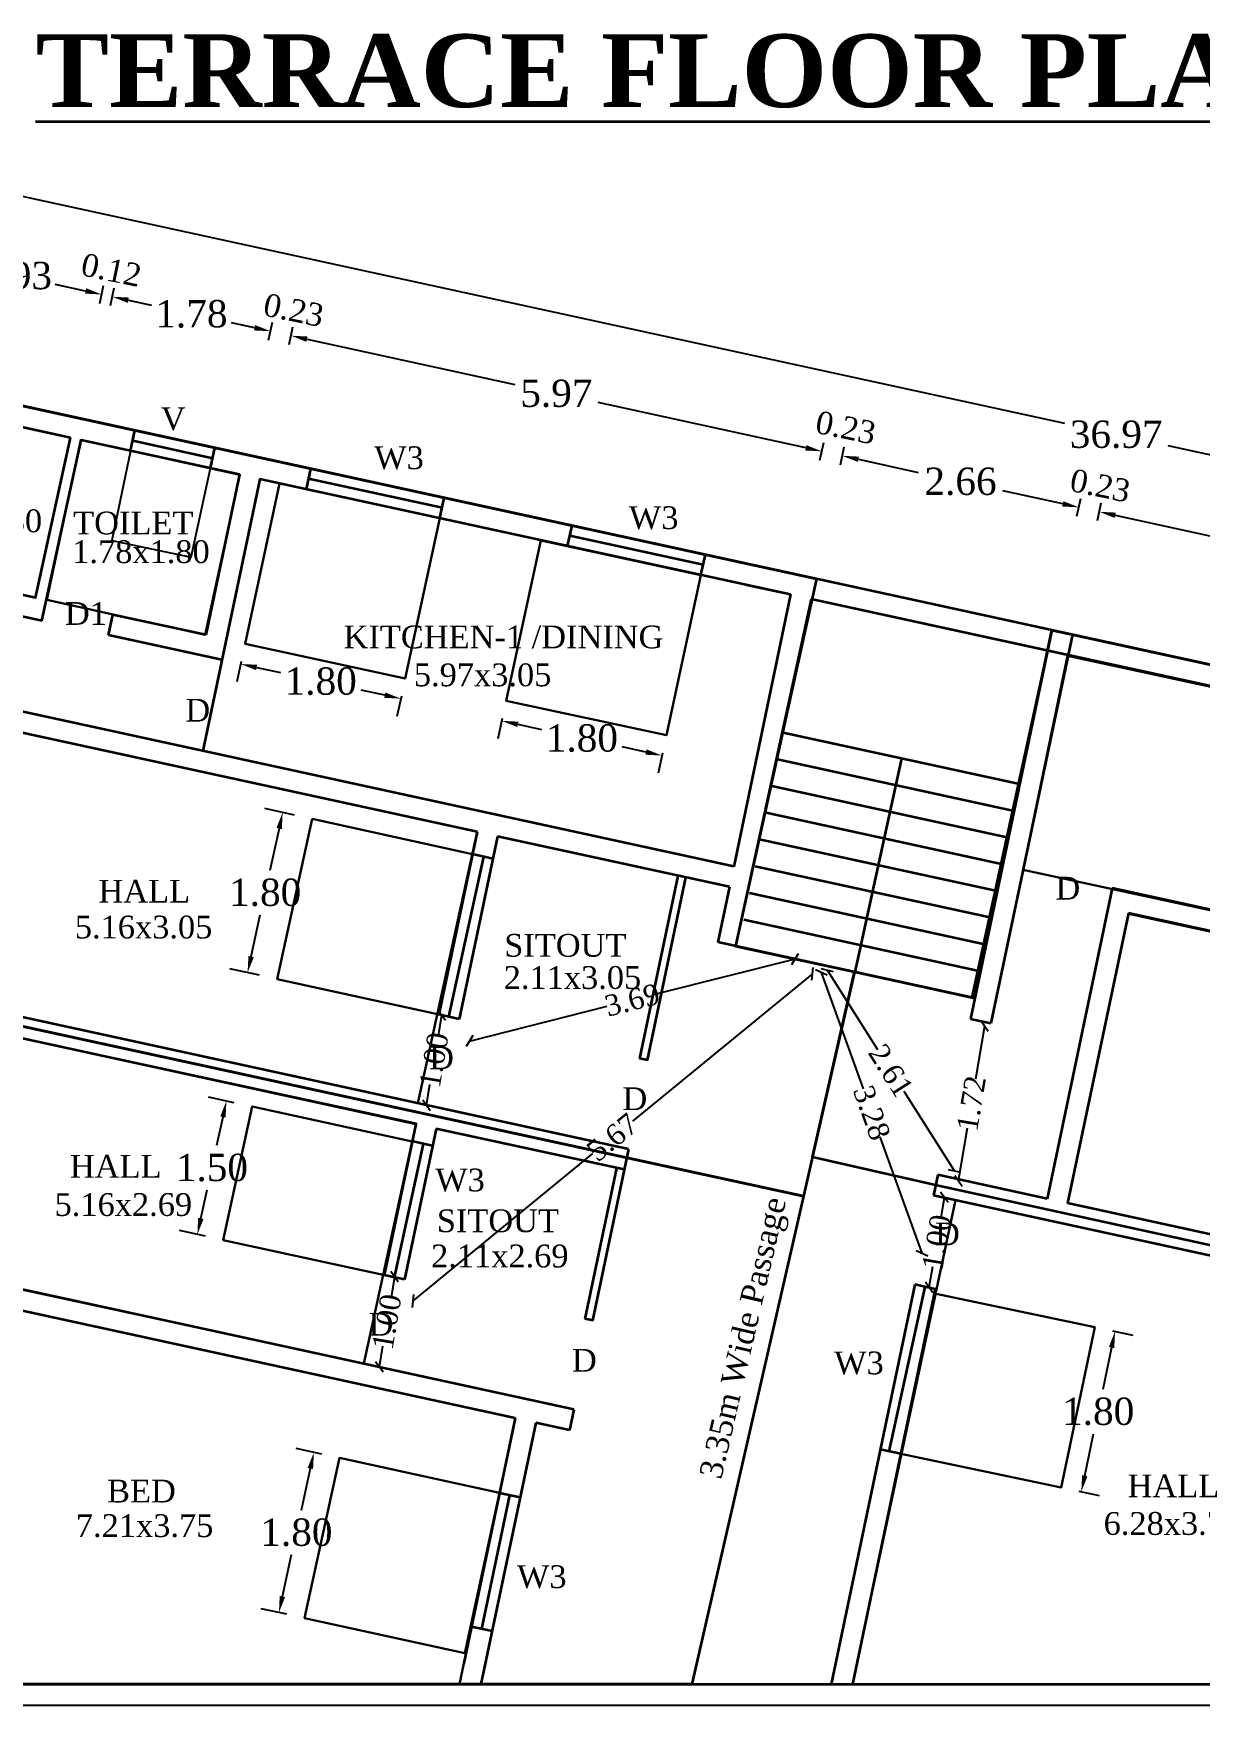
# Model space of a CAD drawing. Header units: metres. Extents: x 915 to 5569, y -1565 to 175.
# Drawn here: x 5446.82 to 5459.63, y -1426.43 to -1408.09 of the extents above; entities that cross this region are included whole.
import ezdxf

# ---------------------------------------------------------------- set-up
doc = ezdxf.new("R2010")
doc.units = ezdxf.units.M
doc.header["$MEASUREMENT"] = 0
doc.header["$PDMODE"] = 98
for name, color, linetype in [('BLK_1_FLR_1_BLT_UP_AREA', 18, 'Continuous'), ('BLK_1_FLR_1_EXIT_WIDTH_DOOR', 7, 'Continuous'), ('BLK_1_FLR_1_REGULAR_ROOM', 7, 'Continuous'), ('BLK_1_FLR_1_ROOM_1_LIGHT_VENTILATION_2', 7, 'Continuous'), ('BLK_1_FLR_1_WATER_CLOSET', 3, 'Continuous'), ('BLK_1_FLR_2_ROOF_AREA', 54, 'Continuous'), ('TOILET_VENTILATION', 7, 'Continuous')]:
    doc.layers.add(name, color=color, linetype=linetype)
for name, color, linetype, lineweight in [('BLK_1_FLR_1_KITCHEN', 163, 'Continuous', 0), ('BLK_1_FLR_1_UNITFA_1', 7, 'Continuous', 0), ('DIST_EXIT', 7, 'Continuous', 0)]:
    doc.layers.add(name, color=color, linetype=linetype, lineweight=lineweight)
doc.layers.add('BLK_1_MAX_HEIGHT_CAL', color=7, linetype='Continuous', plot=False)
doc.styles.get("Standard").update_dxf_attribs({"font": 'times.ttf'})
doc.dimstyles.new('APP', dxfattribs={"dimscale": 0, "dimtxt": 0.23, "dimasz": 0.1, "dimexe": 0.18, "dimexo": 0.0625, "dimgap": 0, "dimtad": 0, "dimzin": 4, "dimdsep": 46, "dimtxsty": 'Standard', "dimblk1": 'OBLIQUE', "dimblk2": 'OBLIQUE', "dimsah": 1, "dimcen": 0.09, "dimse1": 1, "dimse2": 1, "dimclrt": 4, "dimadec": 0, "dimazin": 0, "dimtfac": 1, "dimtmove": 0, "dimatfit": 3, "dimldrblk": 'OBLIQUE', "dimfxl": 0, "dimtolj": 1, "dimtzin": 0, "dimarcsym": 0})
doc.dimstyles.new('STANDARD$0', dxfattribs={"dimtxt": 0.3, "dimasz": 0.18, "dimexe": 0.1, "dimexo": 0.1, "dimgap": 0.09, "dimtad": 0, "dimtih": 1, "dimtoh": 1, "dimzin": 1, "dimdsep": 46, "dimtxsty": 'Standard', "dimcen": 0.1, "dimadec": 3, "dimazin": 0, "dimtfac": 1, "dimtofl": 0, "dimtmove": 0, "dimatfit": 3, "dimfxl": 0, "dimtolj": 1, "dimtzin": 0, "dimarcsym": 0})

# ---------------------------------------------------------------- blocks, each defined once
blk = doc.blocks.new('*D80')
at = {"color": 0, "lineweight": -2, "ltscale": 5}
for p, q in [((5445.664, -1410.64), (5445.707, -1410.445)), ((5445.861, -1410.581), (5446.194, -1410.653)), ((5447.393, -1410.915), (5447.06, -1410.842)), ((5447.548, -1411.051), (5447.59, -1410.855))]:
    blk.add_line(p, q, dxfattribs=at)
at = {"color": 0, "lineweight": 35, "ltscale": 5}
for points in [[(5445.868, -1410.552), (5445.855, -1410.61), (5445.685, -1410.543)], [(5447.399, -1410.885), (5447.387, -1410.944), (5447.569, -1410.953)]]:
    blk.add_solid(points, dxfattribs=at)
at = {"layer": 'Defpoints', "color": 0, "lineweight": 35, "ltscale": 5}
for p in [(5447.569, -1410.953), (5445.343, -1412.117), (5447.226, -1412.527)]:
    blk.add_point(p, dxfattribs=at)
at = {"color": 0, "lineweight": 35, "ltscale": 5, "insert": (5446.627, -1410.748), "char_height": 0.3, "attachment_point": 5}
blk.add_mtext('\\A1;1.93', dxfattribs=at)
blk = doc.blocks.new('*D81')
at = {"color": 0, "lineweight": -2, "ltscale": 5}
for p, q in [((5447.665, -1411.076), (5447.707, -1410.881)), ((5447.862, -1411.017), (5448.116, -1411.072)), ((5449.248, -1411.319), (5448.994, -1411.263)), ((5449.403, -1411.455), (5449.445, -1411.259))]:
    blk.add_line(p, q, dxfattribs=at)
at = {"color": 0, "lineweight": 35, "ltscale": 5}
for points in [[(5447.868, -1410.987), (5447.856, -1411.046), (5447.686, -1410.978)], [(5449.255, -1411.289), (5449.242, -1411.348), (5449.424, -1411.357)]]:
    blk.add_solid(points, dxfattribs=at)
at = {"layer": 'Defpoints', "color": 0, "lineweight": 35, "ltscale": 5}
for p in [(5449.424, -1411.357), (5447.343, -1412.552), (5449.081, -1412.931)]:
    blk.add_point(p, dxfattribs=at)
at = {"color": 0, "lineweight": 35, "ltscale": 5, "insert": (5448.555, -1411.168), "char_height": 0.3, "attachment_point": 5}
blk.add_mtext('\\A1;1.78', dxfattribs=at)
blk = doc.blocks.new('*D82')
at = {"color": 0, "lineweight": -2, "ltscale": 5}
for p, q in [((5449.628, -1411.504), (5449.67, -1411.308)), ((5449.825, -1411.444), (5452.107, -1411.941)), ((5455.304, -1412.638), (5453.022, -1412.14)), ((5455.459, -1412.774), (5455.501, -1412.578))]:
    blk.add_line(p, q, dxfattribs=at)
at = {"color": 0, "lineweight": 35, "ltscale": 5}
for points in [[(5449.831, -1411.415), (5449.818, -1411.473), (5449.649, -1411.406)], [(5455.31, -1412.608), (5455.298, -1412.667), (5455.48, -1412.676)]]:
    blk.add_solid(points, dxfattribs=at)
at = {"layer": 'Defpoints', "color": 0, "lineweight": 35, "ltscale": 5}
for p in [(5455.48, -1412.676), (5449.306, -1412.98), (5455.137, -1414.25)]:
    blk.add_point(p, dxfattribs=at)
at = {"color": 0, "lineweight": 35, "ltscale": 5, "insert": (5452.564, -1412.041), "char_height": 0.3, "attachment_point": 5}
blk.add_mtext('\\A1;5.97', dxfattribs=at)
blk = doc.blocks.new('*D83')
at = {"color": 0, "lineweight": -2, "ltscale": 5}
for p, q in [((5455.683, -1412.823), (5455.726, -1412.627)), ((5455.881, -1412.763), (5456.539, -1412.907)), ((5458.126, -1413.252), (5457.468, -1413.109)), ((5458.281, -1413.388), (5458.323, -1413.193))]:
    blk.add_line(p, q, dxfattribs=at)
at = {"color": 0, "lineweight": 35, "ltscale": 5}
for points in [[(5455.887, -1412.734), (5455.874, -1412.792), (5455.705, -1412.725)], [(5458.133, -1413.223), (5458.12, -1413.282), (5458.302, -1413.291)]]:
    blk.add_solid(points, dxfattribs=at)
at = {"layer": 'Defpoints', "color": 0, "lineweight": 35, "ltscale": 5}
for p in [(5458.302, -1413.291), (5455.362, -1414.299), (5457.959, -1414.864)]:
    blk.add_point(p, dxfattribs=at)
at = {"color": 0, "lineweight": 35, "ltscale": 5, "insert": (5457.003, -1413.008), "char_height": 0.3, "attachment_point": 5}
blk.add_mtext('\\A1;2.66', dxfattribs=at)
blk = doc.blocks.new('*D84')
at = {"color": 0, "lineweight": -2, "ltscale": 5}
for p, q in [((5458.506, -1413.437), (5458.548, -1413.242)), ((5458.703, -1413.378), (5461.14, -1413.909)), ((5464.487, -1414.638), (5462.05, -1414.107)), ((5464.642, -1414.774), (5464.685, -1414.578))]:
    blk.add_line(p, q, dxfattribs=at)
at = {"color": 0, "lineweight": 35, "ltscale": 5}
for points in [[(5458.709, -1413.349), (5458.696, -1413.407), (5458.527, -1413.34)], [(5464.494, -1414.608), (5464.481, -1414.667), (5464.663, -1414.676)]]:
    blk.add_solid(points, dxfattribs=at)
at = {"layer": 'Defpoints', "color": 0, "lineweight": 35, "ltscale": 5}
for p in [(5464.663, -1414.676), (5458.184, -1414.913), (5464.32, -1416.25)]:
    blk.add_point(p, dxfattribs=at)
at = {"color": 0, "lineweight": 35, "ltscale": 5, "insert": (5461.595, -1414.008), "char_height": 0.3, "attachment_point": 5}
blk.add_mtext('\\A1;6.28', dxfattribs=at)
blk = doc.blocks.new('*D87')
at = {"color": 0, "lineweight": -2, "ltscale": 5}
for p, q in [((5440.629, -1408.655), (5440.672, -1408.459)), ((5440.827, -1408.595), (5458.144, -1412.367)), ((5476.6, -1416.387), (5459.283, -1412.615)), ((5476.755, -1416.523), (5476.797, -1416.327))]:
    blk.add_line(p, q, dxfattribs=at)
at = {"color": 0, "lineweight": 35, "ltscale": 5}
for points in [[(5440.833, -1408.566), (5440.82, -1408.625), (5440.651, -1408.557)], [(5476.606, -1416.358), (5476.594, -1416.416), (5476.776, -1416.425)]]:
    blk.add_solid(points, dxfattribs=at)
at = {"layer": 'Defpoints', "color": 0, "lineweight": 35, "ltscale": 5}
for p in [(5440.172, -1410.755), (5476.776, -1416.425), (5476.297, -1418.623)]:
    blk.add_point(p, dxfattribs=at)
at = {"color": 0, "lineweight": 35, "ltscale": 5, "insert": (5458.713, -1412.491), "char_height": 0.3, "attachment_point": 5}
blk.add_mtext('\\A1;36.97', dxfattribs=at)
blk = doc.blocks.new('*D137')
at = {"color": 0}
for p, q in [((5449.986, -1423.689), (5449.704, -1423.628)), ((5449.861, -1423.846), (5449.761, -1424.307)), ((5449.555, -1425.253), (5449.655, -1424.793)), ((5449.603, -1425.448), (5449.321, -1425.387))]:
    blk.add_line(p, q, dxfattribs=at)
at = {"color": 0, "lineweight": 35}
for points in [[(5449.832, -1423.84), (5449.891, -1423.853), (5449.9, -1423.67)], [(5449.525, -1425.247), (5449.584, -1425.26), (5449.516, -1425.429)]]:
    blk.add_solid(points, dxfattribs=at)
at = {"layer": 'Defpoints', "color": 0, "lineweight": 35}
for p in [(5449.9, -1423.67), (5450.181, -1423.732), (5449.798, -1425.491)]:
    blk.add_point(p, dxfattribs=at)
at = {"color": 0, "lineweight": 30, "insert": (5449.708, -1424.55), "char_height": 0.3, "attachment_point": 5}
blk.add_mtext('\\A1;1.80', dxfattribs=at)
blk = doc.blocks.new('*D139')
at = {"color": 0}
for p, q in [((5449.026, -1419.83), (5448.744, -1419.768)), ((5448.901, -1419.987), (5448.832, -1420.3)), ((5448.658, -1421.1), (5448.727, -1420.787)), ((5448.708, -1421.296), (5448.424, -1421.234))]:
    blk.add_line(p, q, dxfattribs=at)
at = {"color": 0, "lineweight": 35}
for points in [[(5448.872, -1419.98), (5448.93, -1419.993), (5448.939, -1419.811)], [(5448.629, -1421.094), (5448.688, -1421.107), (5448.62, -1421.276)]]:
    blk.add_solid(points, dxfattribs=at)
at = {"layer": 'Defpoints', "color": 0, "lineweight": 35}
for p in [(5448.939, -1419.811), (5449.221, -1419.872), (5448.904, -1421.338)]:
    blk.add_point(p, dxfattribs=at)
at = {"color": 0, "lineweight": 30, "insert": (5448.78, -1420.544), "char_height": 0.3, "attachment_point": 5}
blk.add_mtext('\\A1;1.50', dxfattribs=at)
blk = doc.blocks.new('*D143')
at = {"layer": 'BLK_1_FLR_1_ROOM_1_LIGHT_VENTILATION_2', "color": 0}
for p, q in [((5449.687, -1416.671), (5449.362, -1416.6)), ((5449.519, -1416.818), (5449.418, -1417.279)), ((5449.211, -1418.225), (5449.311, -1417.765)), ((5449.302, -1418.429), (5448.977, -1418.358))]:
    blk.add_line(p, q, dxfattribs=at)
at = {"layer": 'BLK_1_FLR_1_ROOM_1_LIGHT_VENTILATION_2', "color": 0, "lineweight": 35}
for points in [[(5449.489, -1416.812), (5449.548, -1416.825), (5449.557, -1416.642)], [(5449.181, -1418.219), (5449.24, -1418.231), (5449.172, -1418.401)]]:
    blk.add_solid(points, dxfattribs=at)
at = {"layer": 'Defpoints', "color": 0, "lineweight": 35}
for p in [(5449.883, -1416.714), (5449.172, -1418.401), (5449.498, -1418.472)]:
    blk.add_point(p, dxfattribs=at)
at = {"layer": 'BLK_1_FLR_1_ROOM_1_LIGHT_VENTILATION_2', "color": 0, "lineweight": 30, "insert": (5449.365, -1417.522), "char_height": 0.3, "attachment_point": 5}
blk.add_mtext('\\A1;1.80', dxfattribs=at)
blk = doc.blocks.new('*D145')
at = {"color": 0}
for p, q in [((5449.101, -1414.985), (5449.053, -1415.207)), ((5449.272, -1415.05), (5449.532, -1415.106)), ((5450.679, -1415.354), (5450.419, -1415.298)), ((5450.861, -1415.365), (5450.813, -1415.587))]:
    blk.add_line(p, q, dxfattribs=at)
at = {"color": 0, "lineweight": 35}
for points in [[(5449.278, -1415.02), (5449.265, -1415.079), (5449.096, -1415.012)], [(5450.685, -1415.324), (5450.673, -1415.383), (5450.855, -1415.392)]]:
    blk.add_solid(points, dxfattribs=at)
at = {"layer": 'Defpoints', "color": 0, "lineweight": 35}
for p in [(5449.144, -1414.79), (5450.903, -1415.17), (5450.855, -1415.392)]:
    blk.add_point(p, dxfattribs=at)
at = {"color": 0, "lineweight": 30, "insert": (5449.975, -1415.202), "char_height": 0.3, "attachment_point": 5}
blk.add_mtext('\\A1;1.80', dxfattribs=at)
blk = doc.blocks.new('*D146')
at = {"color": 0}
for p, q in [((5451.97, -1415.61), (5451.922, -1415.832)), ((5452.14, -1415.674), (5452.4, -1415.731)), ((5453.548, -1415.979), (5453.288, -1415.922)), ((5453.73, -1415.99), (5453.682, -1416.212))]:
    blk.add_line(p, q, dxfattribs=at)
at = {"color": 0, "lineweight": 35}
for points in [[(5452.147, -1415.645), (5452.134, -1415.704), (5451.964, -1415.636)], [(5453.554, -1415.949), (5453.542, -1416.008), (5453.724, -1416.017)]]:
    blk.add_solid(points, dxfattribs=at)
at = {"layer": 'Defpoints', "color": 0, "lineweight": 35}
for p in [(5452.012, -1415.414), (5453.772, -1415.795), (5453.724, -1416.017)]:
    blk.add_point(p, dxfattribs=at)
at = {"color": 0, "lineweight": 30, "insert": (5452.844, -1415.827), "char_height": 0.3, "attachment_point": 5}
blk.add_mtext('\\A1;1.80', dxfattribs=at)
blk = doc.blocks.new('*D153')
at = {"color": 0}
for p, q in [((5458.673, -1422.336), (5458.895, -1422.382)), ((5458.663, -1422.518), (5458.566, -1422.979)), ((5458.367, -1423.927), (5458.464, -1423.465)), ((5458.304, -1424.098), (5458.526, -1424.144))]:
    blk.add_line(p, q, dxfattribs=at)
at = {"color": 0, "lineweight": 35}
for points in [[(5458.633, -1422.511), (5458.692, -1422.524), (5458.7, -1422.341)], [(5458.338, -1423.921), (5458.397, -1423.933), (5458.33, -1424.103)]]:
    blk.add_solid(points, dxfattribs=at)
at = {"layer": 'Defpoints', "color": 0, "lineweight": 35}
for p in [(5458.477, -1422.295), (5458.7, -1422.341), (5458.108, -1424.056)]:
    blk.add_point(p, dxfattribs=at)
at = {"color": 0, "lineweight": 30, "insert": (5458.515, -1423.222), "char_height": 0.3, "attachment_point": 5}
blk.add_mtext('\\A1;1.80', dxfattribs=at)
blk = doc.blocks.new('_Oblique')
at = {"color": 0, "linetype": 'ByBlock', "lineweight": -2}
blk.add_line((-0.5, -0.5), (0.5, 0.5), dxfattribs=at)
blk = doc.blocks.new('*D156')
at = {"layer": 'BLK_1_FLR_1_EXIT_WIDTH_DOOR', "color": 0, "lineweight": -2}
for p, q in [((5451.303, -1418.87), (5451.265, -1419.095)), ((5451.137, -1419.856), (5451.175, -1419.63))]:
    blk.add_line(p, q, dxfattribs=at)
at = {"layer": 'Defpoints', "color": 0, "lineweight": 35}
for p in [(5451.303, -1418.87), (5451.727, -1418.941), (5451.561, -1419.927)]:
    blk.add_point(p, dxfattribs=at)
at = {"layer": 'BLK_1_FLR_1_EXIT_WIDTH_DOOR', "color": 0, "lineweight": -2, "xscale": 0.1, "yscale": 0.1, "zscale": 0.1}
for p, rotation in [((5451.303, -1418.87), 80.43692914950103), ((5451.137, -1419.856), 260.436929149501)]:
    blk.add_blockref('_Oblique', p, dxfattribs=dict(at, rotation=rotation))
at = {"layer": 'BLK_1_FLR_1_EXIT_WIDTH_DOOR', "color": 4, "lineweight": 30, "insert": (5451.22, -1419.363), "char_height": 0.23, "attachment_point": 5, "rotation": 80.4369}
blk.add_mtext('\\A1;1.00', dxfattribs=at)
blk = doc.blocks.new('*D155')
at = {"layer": 'Defpoints', "color": 0, "lineweight": 35}
for p in [(5455.186, -1418.252), (5451.608, -1419.153), (5451.608, -1419.153)]:
    blk.add_point(p, dxfattribs=at)
at = {"layer": 'DIST_EXIT', "color": 0, "lineweight": -2}
for p, q in [((5455.186, -1418.252), (5453.671, -1418.633)), ((5451.608, -1419.153), (5453.123, -1418.771))]:
    blk.add_line(p, q, dxfattribs=at)
at = {"layer": 'DIST_EXIT', "color": 0, "lineweight": -2, "xscale": 0.1, "yscale": 0.1, "zscale": 0.1}
for p, rotation in [((5455.186, -1418.252), 14.13053389260181), ((5451.608, -1419.153), 194.1305338926018)]:
    blk.add_blockref('_Oblique', p, dxfattribs=dict(at, rotation=rotation))
at = {"layer": 'DIST_EXIT', "color": 4, "lineweight": 35, "insert": (5453.397, -1418.702), "char_height": 0.23, "attachment_point": 5, "rotation": 14.1305}
blk.add_mtext('\\A1;3.69', dxfattribs=at)
blk = doc.blocks.new('*D157')
at = {"layer": 'BLK_1_FLR_1_EXIT_WIDTH_DOOR', "color": 0, "lineweight": -2}
for p, q in [((5450.786, -1421.743), (5450.748, -1421.968)), ((5450.619, -1422.729), (5450.657, -1422.503))]:
    blk.add_line(p, q, dxfattribs=at)
at = {"layer": 'Defpoints', "color": 0, "lineweight": 35}
for p in [(5450.786, -1421.743), (5451.105, -1421.797), (5450.939, -1422.783)]:
    blk.add_point(p, dxfattribs=at)
at = {"layer": 'BLK_1_FLR_1_EXIT_WIDTH_DOOR', "color": 0, "lineweight": -2, "xscale": 0.1, "yscale": 0.1, "zscale": 0.1}
for p, rotation in [((5450.786, -1421.743), 80.43692914950103), ((5450.619, -1422.729), 260.436929149501)]:
    blk.add_blockref('_Oblique', p, dxfattribs=dict(at, rotation=rotation))
at = {"layer": 'BLK_1_FLR_1_EXIT_WIDTH_DOOR', "color": 4, "lineweight": 30, "insert": (5450.702, -1422.236), "char_height": 0.23, "attachment_point": 5, "rotation": 80.4369}
blk.add_mtext('\\A1;1.00', dxfattribs=at)
blk = doc.blocks.new('*D158')
at = {"layer": 'Defpoints', "color": 0, "lineweight": 35}
for p in [(5455.377, -1418.414), (5450.986, -1422.008), (5450.986, -1422.008)]:
    blk.add_point(p, dxfattribs=at)
at = {"layer": 'DIST_EXIT', "color": 0, "lineweight": -2}
for p, q in [((5455.377, -1418.414), (5453.399, -1420.033)), ((5450.986, -1422.008), (5452.964, -1420.389))]:
    blk.add_line(p, q, dxfattribs=at)
at = {"layer": 'DIST_EXIT', "color": 0, "lineweight": -2, "xscale": 0.1, "yscale": 0.1, "zscale": 0.1}
for p, rotation in [((5455.377, -1418.414), 39.30222874438559), ((5450.986, -1422.008), 219.3022287443856)]:
    blk.add_blockref('_Oblique', p, dxfattribs=dict(at, rotation=rotation))
at = {"layer": 'DIST_EXIT', "color": 4, "lineweight": 35, "insert": (5453.181, -1420.211), "char_height": 0.23, "attachment_point": 5, "rotation": 39.3022}
blk.add_mtext('\\A1;5.67', dxfattribs=at)
blk = doc.blocks.new('*D159')
at = {"layer": 'BLK_1_FLR_1_EXIT_WIDTH_DOOR', "color": 0, "lineweight": -2}
for p, q in [((5456.825, -1420.87), (5456.787, -1421.095)), ((5456.659, -1421.856), (5456.697, -1421.63))]:
    blk.add_line(p, q, dxfattribs=at)
at = {"layer": 'Defpoints', "color": 0, "lineweight": 35}
for p in [(5456.825, -1420.87), (5457.144, -1420.923), (5456.978, -1421.909)]:
    blk.add_point(p, dxfattribs=at)
at = {"layer": 'BLK_1_FLR_1_EXIT_WIDTH_DOOR', "color": 0, "lineweight": -2, "xscale": 0.1, "yscale": 0.1, "zscale": 0.1}
for p, rotation in [((5456.825, -1420.87), 80.43692914950103), ((5456.659, -1421.856), 260.436929149501)]:
    blk.add_blockref('_Oblique', p, dxfattribs=dict(at, rotation=rotation))
at = {"layer": 'BLK_1_FLR_1_EXIT_WIDTH_DOOR', "color": 4, "lineweight": 30, "insert": (5456.742, -1421.363), "char_height": 0.23, "attachment_point": 5, "rotation": 80.4369}
blk.add_mtext('\\A1;1.00', dxfattribs=at)
blk = doc.blocks.new('*D160')
at = {"layer": 'Defpoints', "color": 0, "lineweight": 35}
for p in [(5455.474, -1418.4), (5455.474, -1418.4), (5456.581, -1421.483)]:
    blk.add_point(p, dxfattribs=at)
at = {"layer": 'DIST_EXIT', "color": 0, "lineweight": -2}
for p, q in [((5455.474, -1418.4), (5455.932, -1419.678)), ((5456.581, -1421.483), (5456.122, -1420.205))]:
    blk.add_line(p, q, dxfattribs=at)
at = {"layer": 'DIST_EXIT', "color": 0, "lineweight": -2, "xscale": 0.1, "yscale": 0.1, "zscale": 0.1}
for p, rotation in [((5455.474, -1418.4), 109.763669939576), ((5456.581, -1421.483), 289.763669939576)]:
    blk.add_blockref('_Oblique', p, dxfattribs=dict(at, rotation=rotation))
at = {"layer": 'DIST_EXIT', "color": 4, "lineweight": 35, "insert": (5456.027, -1419.941), "char_height": 0.23, "attachment_point": 5, "rotation": 289.7637}
blk.add_mtext('\\A1;3.28', dxfattribs=at)
blk = doc.blocks.new('*D161')
at = {"layer": 'BLK_1_FLR_1_EXIT_WIDTH_DOOR', "color": 0, "lineweight": -2}
for p, q in [((5457.266, -1418.989), (5457.168, -1419.572)), ((5456.98, -1420.687), (5457.078, -1420.105))]:
    blk.add_line(p, q, dxfattribs=at)
at = {"layer": 'Defpoints', "color": 0, "lineweight": 35}
for p in [(5457.266, -1418.989), (5457.585, -1419.043), (5457.265, -1420.735)]:
    blk.add_point(p, dxfattribs=at)
at = {"layer": 'BLK_1_FLR_1_EXIT_WIDTH_DOOR', "color": 0, "lineweight": -2, "xscale": 0.1, "yscale": 0.1, "zscale": 0.1}
for p, rotation in [((5457.266, -1418.989), 80.43692914950103), ((5456.98, -1420.687), 260.436929149501)]:
    blk.add_blockref('_Oblique', p, dxfattribs=dict(at, rotation=rotation))
at = {"layer": 'BLK_1_FLR_1_EXIT_WIDTH_DOOR', "color": 4, "lineweight": 30, "insert": (5457.123, -1419.838), "char_height": 0.23, "attachment_point": 5, "rotation": 80.4369}
blk.add_mtext('\\A1;1.72', dxfattribs=at)
blk = doc.blocks.new('*D162')
at = {"layer": 'Defpoints', "color": 0, "lineweight": 35}
for p in [(5455.54, -1418.376), (5455.54, -1418.376), (5456.935, -1420.578)]:
    blk.add_point(p, dxfattribs=at)
at = {"layer": 'DIST_EXIT', "color": 0, "lineweight": -2}
for p, q in [((5455.54, -1418.376), (5456.091, -1419.247)), ((5456.935, -1420.578), (5456.383, -1419.708))]:
    blk.add_line(p, q, dxfattribs=at)
at = {"layer": 'DIST_EXIT', "color": 0, "lineweight": -2, "xscale": 0.1, "yscale": 0.1, "zscale": 0.1}
for p, rotation in [((5455.54, -1418.376), 122.3609071255272), ((5456.935, -1420.578), 302.3609071255273)]:
    blk.add_blockref('_Oblique', p, dxfattribs=dict(at, rotation=rotation))
at = {"layer": 'DIST_EXIT', "color": 4, "lineweight": 35, "insert": (5456.237, -1419.477), "char_height": 0.23, "attachment_point": 5, "rotation": 302.3609}
blk.add_mtext('\\A1;2.61', dxfattribs=at)

msp = doc.modelspace()

# ---------------------------------------------------------------- linework, layer by layer
at = {"lineweight": 35, "ltscale": 5}
for p, q in [((5476.2972, -1418.62315), (5440.17199, -1410.75492)), ((5447.22603, -1412.52671), (5445.34267, -1412.11651)), ((5446.84296, -1414.28548), (5447.22603, -1412.52671)), ((5446.91127, -1414.53575), (5447.34328, -1412.55225)), ((5449.08133, -1412.93081), (5447.34328, -1412.55225)), ((5447.88507, -1412.67026), (5447.93401, -1412.44552)), ((5447.90954, -1412.55789), (5448.78892, -1412.74942)), ((5448.76445, -1412.86179), (5448.8134, -1412.63706)), ((5449.30607, -1412.97976), (5448.68076, -1415.96507)), ((5449.08133, -1412.93081), (5448.71229, -1414.69263)), ((5455.13715, -1414.24979), (5449.30607, -1412.97976)), ((5449.81751, -1413.09115), (5449.86646, -1412.86642)), ((5451.30762, -1413.29801), (5449.84199, -1412.97878)), ((5451.28315, -1413.41037), (5451.3321, -1413.18564)), ((5452.68634, -1413.71599), (5452.73529, -1413.49126)), ((5454.17645, -1413.92285), (5452.71081, -1413.60363)), ((5446.84296, -1414.28548), (5444.74889, -1413.82938)), ((5454.15198, -1414.03522), (5454.20093, -1413.81049)), ((5446.91127, -1414.53575), (5444.70174, -1414.0545)), ((5455.13715, -1414.24979), (5454.51183, -1417.2351)), ((5455.13715, -1414.24979), (5454.6527, -1414.14427)), ((5464.32046, -1416.24996), (5455.36189, -1414.29874)), ((5458.253, -1414.92844), (5455.36189, -1414.29874)), ((5447.64409, -1414.69536), (5447.69303, -1414.47063)), ((5448.71229, -1414.69263), (5447.69303, -1414.47063)), ((5458.00654, -1414.63937), (5457.11265, -1418.90689)), ((5448.88988, -1414.9667), (5447.64409, -1414.69536)), ((5458.23128, -1414.68832), (5457.33739, -1418.95584)), ((5454.51183, -1417.2351), (5446.47259, -1415.48412)), ((5451.69181, -1416.85628), (5446.42543, -1415.70924)), ((5457.65186, -1416.33267), (5455.05435, -1415.76692)), ((5457.59035, -1416.62631), (5454.99285, -1416.06056)), ((5456.35311, -1416.0498), (5455.84235, -1418.39482)), ((5457.52885, -1416.91995), (5454.93134, -1416.3542)), ((5457.46734, -1417.21358), (5454.86984, -1416.64784)), ((5451.69181, -1416.85628), (5451.27152, -1418.8628)), ((5451.91655, -1416.90523), (5451.49626, -1418.91175)), ((5454.46468, -1417.46022), (5451.91655, -1416.90523)), ((5457.40583, -1417.50722), (5454.80833, -1416.94147)), ((5451.38389, -1418.88727), (5451.76696, -1417.12851)), ((5451.8653, -1417.14993), (5451.64056, -1417.10098)), ((5453.89717, -1417.33662), (5453.47688, -1419.34314)), ((5453.98023, -1417.35471), (5453.55993, -1419.36123)), ((5457.34433, -1417.80086), (5454.74682, -1417.23511)), ((5454.46468, -1417.46022), (5454.33756, -1418.06707)), ((5457.28282, -1418.09449), (5454.68532, -1417.52875)), ((5457.64492, -1417.48765), (5457.64313, -1417.48726)), ((5458.6692, -1417.47535), (5457.9549, -1420.88547)), ((5462.85129, -1418.38623), (5458.6692, -1417.47535)), ((5458.84678, -1417.74943), (5458.17964, -1420.93442)), ((5462.80413, -1418.61135), (5458.84678, -1417.74943)), ((5457.22131, -1418.38813), (5454.62381, -1417.82238)), ((5457.15981, -1418.68177), (5454.33756, -1418.06707)), ((5453.35491, -1420.34002), (5446.02473, -1418.74347)), ((5451.01934, -1420.06671), (5445.97757, -1418.96859)), ((5451.49626, -1418.91175), (5451.27152, -1418.8628)), ((5457.11265, -1418.90689), (5457.33739, -1418.95584)), ((5453.56773, -1419.36292), (5453.47688, -1419.34314)), ((5451.01934, -1420.06671), (5450.67236, -1421.72325)), ((5451.24408, -1420.11566), (5450.8971, -1421.7722)), ((5453.30776, -1420.56514), (5451.24408, -1420.11566)), ((5450.78473, -1421.74772), (5451.10395, -1420.28208)), ((5451.21632, -1420.30656), (5450.99158, -1420.25761)), ((5453.35491, -1420.34002), (5452.96077, -1422.22167)), ((5453.2247, -1420.54705), (5452.87772, -1422.20358)), ((5456.75304, -1420.6237), (5456.70589, -1420.84882)), ((5456.75304, -1420.6237), (5456.70589, -1420.84882)), ((5457.9549, -1420.88547), (5456.75304, -1420.6237)), ((5463.06696, -1422.23429), (5456.70589, -1420.84882)), ((5463.11412, -1422.00917), (5458.17964, -1420.93442)), ((5452.75575, -1423.20046), (5446.09106, -1421.74887)), ((5450.8971, -1421.7722), (5450.67236, -1421.72325)), ((5452.11185, -1423.29561), (5446.04391, -1421.97399)), ((5456.50087, -1421.82761), (5455.5817, -1426.21581)), ((5456.7256, -1421.87656), (5455.81669, -1426.21581)), ((5456.21953, -1423.65971), (5456.61324, -1421.85209)), ((5456.7256, -1421.87656), (5456.50087, -1421.82761)), ((5452.96856, -1422.22337), (5452.87772, -1422.20358)), ((5452.75575, -1423.20046), (5452.70859, -1423.42559)), ((5452.11185, -1423.29561), (5451.54835, -1425.98581)), ((5452.33659, -1423.34456), (5451.73516, -1426.21581)), ((5452.70859, -1423.42559), (5452.33659, -1423.34456)), ((5456.34634, -1423.68721), (5456.1216, -1423.63826)), ((5451.74526, -1425.60664), (5452.05279, -1424.13851)), ((5451.94023, -1424.11493), (5452.16534, -1424.16208)), ((5456.10972, -1424.81687), (5455.81669, -1426.21581)), ((5451.63271, -1425.58307), (5451.85782, -1425.63022)), ((5440.16348, -1426.21581), (5455.5817, -1426.21581)), ((5455.81669, -1426.21581), (5462.23298, -1426.21581))]:
    msp.add_line(p, q, dxfattribs=at)
at = {"linetype": 'ByBlock', "lineweight": 35}
msp.add_line((5455.36189, -1414.29874), (5454.53191, -1418.1094), dxfattribs=at)
for points in [[(5440.17199, -1410.75492), (5455.42274, -1414.0766), (5454.53191, -1418.1094), (5455.83854, -1418.39399), (5455.27967, -1420.8562), (5438.80576, -1417.27738)], [(5458.00617, -1414.64116), (5476.2972, -1418.62315), (5475.45038, -1421.26475), (5469.97453, -1420.07533), (5467.45677, -1419.53529), (5466.71172, -1422.81784), (5466.69294, -1422.91578), (5456.72946, -1420.73626), (5455.37659, -1420.42919), (5455.83854, -1418.39399), (5457.15981, -1418.68177)], [(5455.27967, -1420.8562), (5454.05102, -1426.21581), (5436.9339, -1426.21581), (5438.80576, -1417.27738)]]:
    msp.add_lwpolyline(points, close=True, dxfattribs=at)
at = {"color": 1, "lineweight": 30}
for points in [[(5451.28315, -1413.41037), (5449.52375, -1413.03025), (5449.14362, -1414.78965), (5450.90302, -1415.16978)], [(5454.15198, -1414.03522), (5452.39258, -1413.65509), (5452.01245, -1415.41449), (5453.77185, -1415.79462)], [(5450.66245, -1421.72124), (5450.97987, -1420.25516), (5449.2211, -1419.87209), (5448.90368, -1421.33818)], [(5451.5013, -1426.21581), (5444.1337, -1426.21581), (5445.06802, -1421.75529), (5452.11185, -1423.29561)], [(5456.71561, -1421.92549), (5456.34634, -1423.68721), (5458.10805, -1424.05647), (5458.47732, -1422.29476)], [(5451.55716, -1425.8737), (5451.94023, -1424.11493), (5450.18146, -1423.73186), (5449.7984, -1425.49063)]]:
    msp.add_lwpolyline(points, close=True, dxfattribs=at)
at = {"color": 0, "linetype": 'ByBlock', "lineweight": 35}
msp.add_lwpolyline([(5458.00617, -1414.64116), (5457.12763, -1418.67476)], dxfattribs=at)
at = {"color": 7, "lineweight": 35}
msp.add_lwpolyline([(5468.92278, -1426.21581), (5468.92278, -1432.55322), (5440.16348, -1432.55322), (5440.16348, -1426.21581)], close=True, dxfattribs=at)
at = {"lineweight": 35, "ltscale": 5}
msp.add_lwpolyline([(5455.81669, -1426.21581), (5462.23298, -1426.21581)], dxfattribs=at)
at = {"layer": 'BLK_1_FLR_1_BLT_UP_AREA', "color": 6, "lineweight": 30}
msp.add_lwpolyline([(5440.17199, -1410.75492), (5476.2972, -1418.62315), (5473.78947, -1426.44581), (5436.88427, -1426.45074)], close=True, dxfattribs=at)
at = {"layer": 'BLK_1_FLR_1_BLT_UP_AREA', "color": 18, "lineweight": 35, "ltscale": 5}
msp.add_lwpolyline([(5436.88427, -1426.21828), (5473.78947, -1426.21335), (5471.83161, -1432.55322), (5435.60602, -1432.55322)], close=True, dxfattribs=at)
at = {"layer": 'BLK_1_FLR_1_KITCHEN', "color": 1, "lineweight": 30}
msp.add_lwpolyline([(5454.51183, -1417.2351), (5448.68076, -1415.96507), (5449.30607, -1412.97976), (5455.13715, -1414.24979)], close=True, dxfattribs=at)
at = {"layer": 'BLK_1_FLR_1_REGULAR_ROOM', "color": 1, "lineweight": 30}
for points in [[(5458.17976, -1414.92165), (5464.32046, -1416.24996), (5463.80971, -1418.59498), (5457.69277, -1417.27185)], [(5446.65004, -1415.75816), (5451.69181, -1416.85628), (5451.04273, -1419.83641), (5446.02473, -1418.74347)], [(5458.84742, -1417.75415), (5463.79284, -1418.83209), (5463.10129, -1422.00718), (5458.17964, -1420.93442)], [(5445.97757, -1418.96859), (5451.02384, -1420.05994), (5450.4499, -1422.69508), (5445.4274, -1421.6089)], [(5456.9492, -1420.90182), (5463.06696, -1422.23429), (5462.23298, -1426.21581), (5455.81669, -1426.21581)]]:
    msp.add_lwpolyline(points, close=True, dxfattribs=at)
at = {"layer": 'BLK_1_FLR_1_ROOM_1_LIGHT_VENTILATION_2', "color": 1, "lineweight": 30}
msp.add_lwpolyline([(5449.88257, -1416.71372), (5449.4977, -1418.4721), (5451.25607, -1418.85697), (5451.64095, -1417.0986)], close=True, dxfattribs=at)
at = {"layer": 'BLK_1_FLR_1_UNITFA_1', "color": 234, "lineweight": 30}
msp.add_lwpolyline([(5440.17199, -1410.75492), (5476.2972, -1418.62315), (5473.8632, -1426.21581), (5436.9339, -1426.21581)], close=True, dxfattribs=at)
at = {"layer": 'BLK_1_FLR_1_WATER_CLOSET', "color": 1, "lineweight": 30}
for points in [[(5444.97027, -1413.87068), (5446.84296, -1414.28548), (5447.22603, -1412.52671), (5445.34267, -1412.11651)], [(5446.96627, -1414.30542), (5448.70528, -1414.6911), (5449.08835, -1412.93233), (5447.33867, -1412.55125)]]:
    msp.add_lwpolyline(points, close=True, dxfattribs=at)
at = {"layer": 'BLK_1_FLR_2_ROOF_AREA', "color": 54}
msp.add_lwpolyline([(5440.17199, -1410.75492), (5476.2972, -1418.62315), (5473.78947, -1426.44581), (5436.88427, -1426.45074)], close=True, dxfattribs=at)
at = {"layer": 'BLK_1_MAX_HEIGHT_CAL', "color": 7, "lineweight": 35}
msp.add_line((5451.73516, -1426.21581), (5444.1337, -1426.21581), dxfattribs=at)
at = {"layer": 'TOILET_VENTILATION', "color": 6}
msp.add_lwpolyline([(5448.76445, -1412.86179), (5447.88507, -1412.67026), (5447.68209, -1413.6538), (5448.55164, -1413.83888)], close=True, dxfattribs=at)

# ---------------------------------------------------------------- texts
at = {"lineweight": 35}
for s, rotation, p in [('0.12', 348.404833, (5447.32709, -1410.73916)), ('0.23', 348.404833, (5449.32946, -1411.17995)), ('0.23', 348.404833, (5455.3939, -1412.46962)), ('0.23', 348.404833, (5458.18891, -1413.10748)), ('3.35m Wide Passage', 76.877565, (5454.37247, -1423.97589))]:
    msp.add_text(s, height=0.25, rotation=rotation, dxfattribs=at).set_placement(p)
for s, p in [('V', (5448.21837, -1412.44322)), ('W3', (5450.56265, -1412.87102)), ('1.93x1.80', (5445.40462, -1413.56407)), ('TOILET', (5447.25579, -1413.58774)), ('W3', (5453.3598, -1413.52936)), ('1.78x1.80', (5447.24525, -1413.90286)), ('D1', (5447.16504, -1414.58143)), ('KITCHEN-1 /DINING', (5450.22618, -1414.83928)), ('5.97x3.05', (5450.99834, -1415.25572)), ('D ', (5448.48841, -1415.64426)), ('HALL', (5447.534, -1417.63216)), ('D ', (5458.04563, -1417.59867)), ('5.16x3.05', (5447.27415, -1418.02522)), ('SITOUT', (5451.99077, -1418.22631)), ('2.11x3.05', (5451.9851, -1418.57983)), ('D ', (5451.1659, -1419.46226)), ('D ', (5453.28996, -1419.91096)), ('HALL', (5447.2204, -1420.65348)), ('W3', (5451.23272, -1420.80307)), ('5.16x2.69', (5447.05222, -1421.07332)), ('SITOUT', (5451.25028, -1421.25164)), ('D ', (5456.72297, -1421.39636)), ('2.11x2.69', (5451.18721, -1421.63807)), ('D ', (5450.50097, -1422.38818)), ('D ', (5452.73453, -1422.78383)), ('W3', (5455.61451, -1422.81246)), ('BED', (5447.62806, -1424.22012)), ('HALL', (5458.83807, -1424.16325)), ('7.21x3.75', (5447.28542, -1424.59975)), ('6.28x3.78', (5458.57482, -1424.57606)), ('W3', (5452.13039, -1425.16015))]:
    msp.add_text(s, height=0.25, dxfattribs=at).set_placement(p)
at = {"lineweight": 35, "ltscale": 5, "insert": (5453.89268, -1408.50077), "char_height": 0.8, "attachment_point": 5}
msp.add_mtext_dynamic_manual_height_columns('{\\fTimes New Roman|b1|i0|c0|p18;\\LTERRACE FLOOR PLAN}', width=16.3895218, gutter_width=1.5, heights=[3.96526], dxfattribs=at)

# ---------------------------------------------------------------- dimensions: what is measured, and where the dimension line sits
at = {"lineweight": 35, "ltscale": 5}
for p1, p2, distance, picture, middle in [((5440.17199, -1410.75492), (5476.2972, -1418.62315), 2.24951, '*D87', (5458.71332, -1412.49106)), ((5445.34267, -1412.11651), (5447.22603, -1412.52671), 1.6108, '*D80', (5446.62715, -1410.74771)), ((5447.34328, -1412.55225), (5449.08133, -1412.93081), 1.6108, '*D81', (5448.55511, -1411.16763)), ((5449.30607, -1412.97976), (5455.13715, -1414.24979), 1.6108, '*D82', (5452.56441, -1412.04088)), ((5455.36189, -1414.29874), (5457.95939, -1414.86449), 1.6108, '*D83', (5457.00344, -1413.00772)), ((5458.18413, -1414.91344), (5464.32046, -1416.24996), 1.6108, '*D84', (5461.5951, -1414.0078))]:
    dim = msp.add_aligned_dim(p1=p1, p2=p2, distance=distance, dimstyle='STANDARD$0', dxfattribs=at)
    dim.commit()
    dim.dimension.update_dxf_attribs({"geometry": picture, "text_midpoint": middle})
at = {"color": 232, "lineweight": 30}
for base, p1, p2, angle, picture, middle in [((5450.85507, -1415.39174), (5449.14362, -1414.78965), (5450.90302, -1415.16978), 167.80839, '*D145', (5449.97537, -1415.20168)), ((5453.7239, -1416.01658), (5452.01245, -1415.41449), (5453.77185, -1415.79462), 167.80839, '*D146', (5452.84419, -1415.82652)), ((5448.93914, -1419.81068), (5448.90368, -1421.33818), (5449.2211, -1419.87209), 77.712623, '*D139', (5448.77953, -1420.54352)), ((5458.69958, -1422.34134), (5458.10805, -1424.05647), (5458.47732, -1422.29476), 258.161813, '*D153', (5458.51494, -1423.2222)), ((5449.8995, -1423.67045), (5449.7984, -1425.49063), (5450.18146, -1423.73186), 77.712623, '*D137', (5449.70797, -1424.54983))]:
    dim = msp.add_linear_dim(base=base, p1=p1, p2=p2, angle=angle, dimstyle='STANDARD$0', override={"dimtxt": 0.3, "dimexe": 0.2, "dimexo": 0.2, "dimgap": 0.09, "dimtih": 1, "dimtoh": 1, "dimcen": 0.09, "dimdle": 0, "dimtdec": 4, "dimtix": 0, "dimtmove": 0, "dimfxl": 1, "dimfxlon": 0, "dimlwd": 65535, "dimlwe": 65535}, dxfattribs=at)
    dim.commit()
    dim.dimension.update_dxf_attribs({"geometry": picture, "text_midpoint": middle})
at = {"layer": 'BLK_1_FLR_1_EXIT_WIDTH_DOOR', "color": 2, "lineweight": 30}
for base, p1, p2, picture, middle in [((5451.30307, -1418.86967), (5451.56068, -1419.92716), (5451.72682, -1418.94106), '*D156', (5451.22001, -1419.36272)), ((5457.26602, -1418.98898), (5457.26534, -1420.73528), (5457.58533, -1419.04277), '*D161', (5457.12297, -1419.83809)), ((5456.8247, -1420.86956), (5456.97788, -1421.90946), (5457.14402, -1420.92335), '*D159', (5456.74164, -1421.36261)), ((5450.78556, -1421.74275), (5450.93875, -1422.78265), (5451.10488, -1421.79655), '*D157', (5450.7025, -1422.23581))]:
    dim = msp.add_linear_dim(base=base, p1=p1, p2=p2, angle=80.436929, dimstyle='APP', override={"dimscale": 1}, dxfattribs=at)
    dim.commit()
    dim.dimension.update_dxf_attribs({"geometry": picture, "text_midpoint": middle})
at = {"layer": 'BLK_1_FLR_1_ROOM_1_LIGHT_VENTILATION_2', "color": 232, "lineweight": 30}
dim = msp.add_linear_dim(base=(5449.17212, -1418.40083), p1=(5449.88257, -1416.71372), p2=(5449.4977, -1418.4721), angle=257.653714, dimstyle='STANDARD$0', override={"dimtxt": 0.3, "dimexe": 0.2, "dimexo": 0.2, "dimgap": 0.09, "dimtih": 1, "dimtoh": 1, "dimcen": 0.09, "dimdle": 0, "dimsd1": 0, "dimsd2": 0, "dimtdec": 4, "dimtix": 0, "dimtmove": 0, "dimfxl": 1, "dimfxlon": 0, "dimlwd": 65535, "dimlwe": 65535}, dxfattribs=at)
dim.commit()
dim.dimension.update_dxf_attribs({"geometry": '*D143', "text_midpoint": (5449.36456, -1417.52165)})
at = {"layer": 'DIST_EXIT', "lineweight": 35}
for p1, p2, picture, middle in [((5455.18623, -1418.25192), (5451.60789, -1419.15276), '*D155', (5453.39706, -1418.70234)), ((5455.37678, -1418.41411), (5450.98595, -1422.00825), '*D158', (5453.18137, -1420.21118)), ((5456.58101, -1421.48255), (5455.47358, -1418.40041), '*D160', (5456.02729, -1419.94148)), ((5456.93456, -1420.57793), (5455.53954, -1418.37642), '*D162', (5456.23705, -1419.47717))]:
    dim = msp.add_aligned_dim(p1=p1, p2=p2, distance=0, dimstyle='APP', override={"dimscale": 1}, dxfattribs=at)
    dim.commit()
    dim.dimension.update_dxf_attribs({"geometry": picture, "text_midpoint": middle})

doc.saveas('drawing.dxf')
